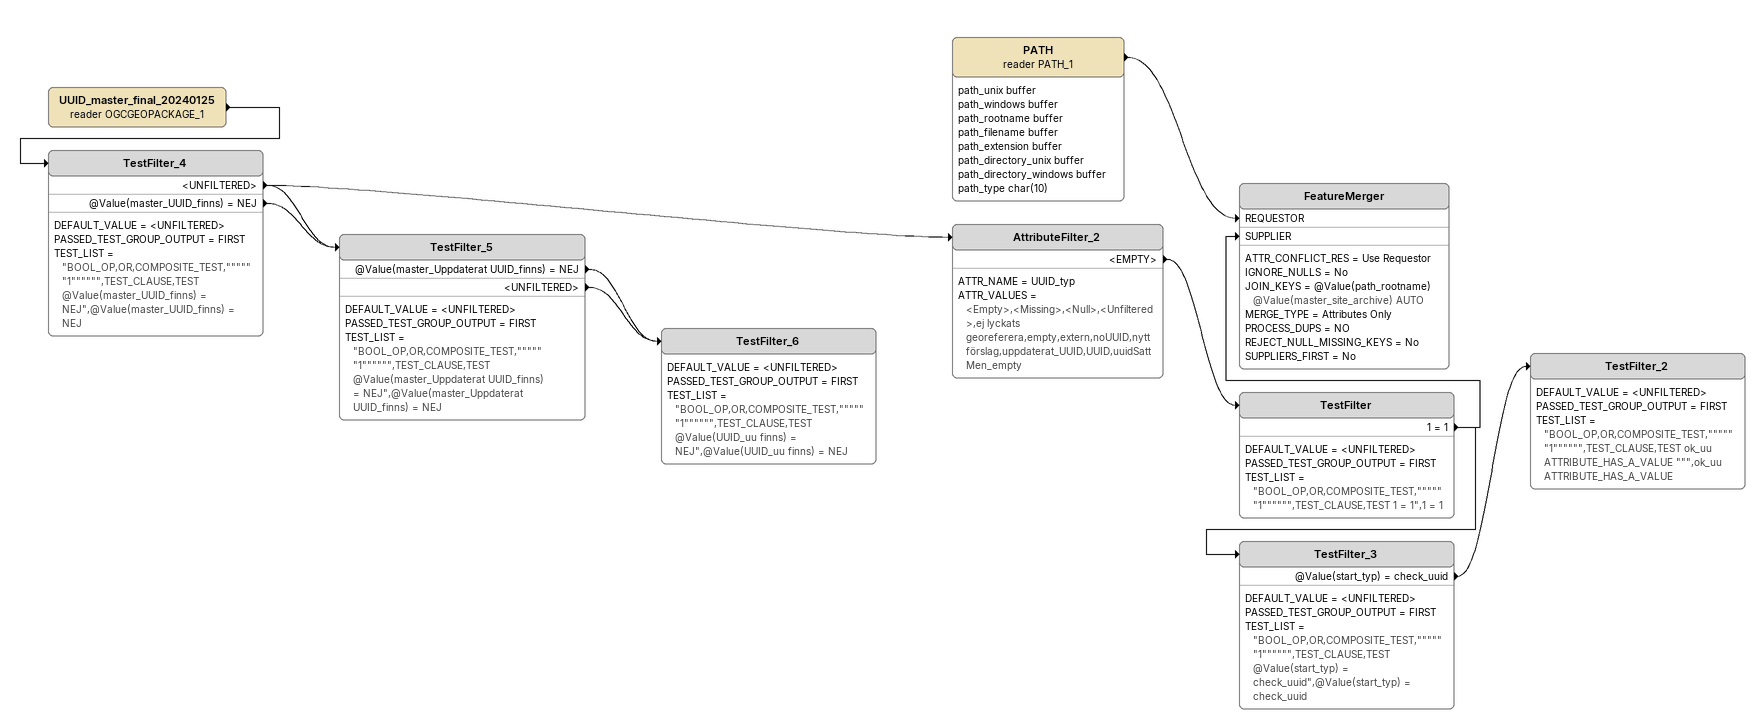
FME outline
UUID_master_final_20240125 (reader OGCGEOPACKAGE_1)
    -> TestFilter_4
TestFilter_4
    DEFAULT_VALUE = <UNFILTERED>
    PASSED_TEST_GROUP_OUTPUT = FIRST
    TEST_LIST = "BOOL_OP,OR,COMPOSITE_TEST,""""""1"""""",TEST_CLAUSE,TEST @Value(master_UUID_finns) = NEJ",@Value(master_UUID_finns) = NEJ
    <UNFILTERED> -> AttributeFilter_2
    <UNFILTERED> -> TestFilter_5
    @Value(master_UUID_finns) = NEJ -> TestFilter_5
AttributeFilter_2
    ATTR_NAME = UUID_typ
    ATTR_VALUES = <Empty>,<Missing>,<Null>,<Unfiltered>,ej lyckats georeferera,empty,extern,noUUID,nytt förslag,uppdaterat_UUID,UUID,uuidSattMen_empty
    <EMPTY> -> TestFilter
TestFilter
    DEFAULT_VALUE = <UNFILTERED>
    PASSED_TEST_GROUP_OUTPUT = FIRST
    TEST_LIST = "BOOL_OP,OR,COMPOSITE_TEST,""""""1"""""",TEST_CLAUSE,TEST 1 = 1",1 = 1
    1 = 1 -> TestFilter_3
    1 = 1 -> FeatureMerger [SUPPLIER]
TestFilter_3
    DEFAULT_VALUE = <UNFILTERED>
    PASSED_TEST_GROUP_OUTPUT = FIRST
    TEST_LIST = "BOOL_OP,OR,COMPOSITE_TEST,""""""1"""""",TEST_CLAUSE,TEST @Value(start_typ) = check_uuid",@Value(start_typ) = check_uuid
    @Value(start_typ) = check_uuid -> TestFilter_2
TestFilter_2
    DEFAULT_VALUE = <UNFILTERED>
    PASSED_TEST_GROUP_OUTPUT = FIRST
    TEST_LIST = "BOOL_OP,OR,COMPOSITE_TEST,""""""1"""""",TEST_CLAUSE,TEST ok_uu ATTRIBUTE_HAS_A_VALUE """,ok_uu ATTRIBUTE_HAS_A_VALUE
TestFilter_5
    DEFAULT_VALUE = <UNFILTERED>
    PASSED_TEST_GROUP_OUTPUT = FIRST
    TEST_LIST = "BOOL_OP,OR,COMPOSITE_TEST,""""""1"""""",TEST_CLAUSE,TEST @Value(master_Uppdaterat UUID_finns) = NEJ",@Value(master_Uppdaterat UUID_finns) = NEJ
    @Value(master_Uppdaterat UUID_finns) = NEJ -> TestFilter_6
    <UNFILTERED> -> TestFilter_6
TestFilter_6
    DEFAULT_VALUE = <UNFILTERED>
    PASSED_TEST_GROUP_OUTPUT = FIRST
    TEST_LIST = "BOOL_OP,OR,COMPOSITE_TEST,""""""1"""""",TEST_CLAUSE,TEST @Value(UUID_uu finns) = NEJ",@Value(UUID_uu finns) = NEJ
PATH (reader PATH_1)
    attributes: path_unix buffer, path_windows buffer, path_rootname buffer, path_filename buffer, path_extension buffer, path_directory_unix buffer, path_directory_windows buffer, path_type char(10)
    -> FeatureMerger [REQUESTOR]
FeatureMerger
    ATTR_CONFLICT_RES = Use Requestor
    IGNORE_NULLS = No
    JOIN_KEYS = @Value(path_rootname) @Value(master_site_archive) AUTO
    MERGE_TYPE = Attributes Only
    PROCESS_DUPS = NO
    REJECT_NULL_MISSING_KEYS = No
    SUPPLIERS_FIRST = No
